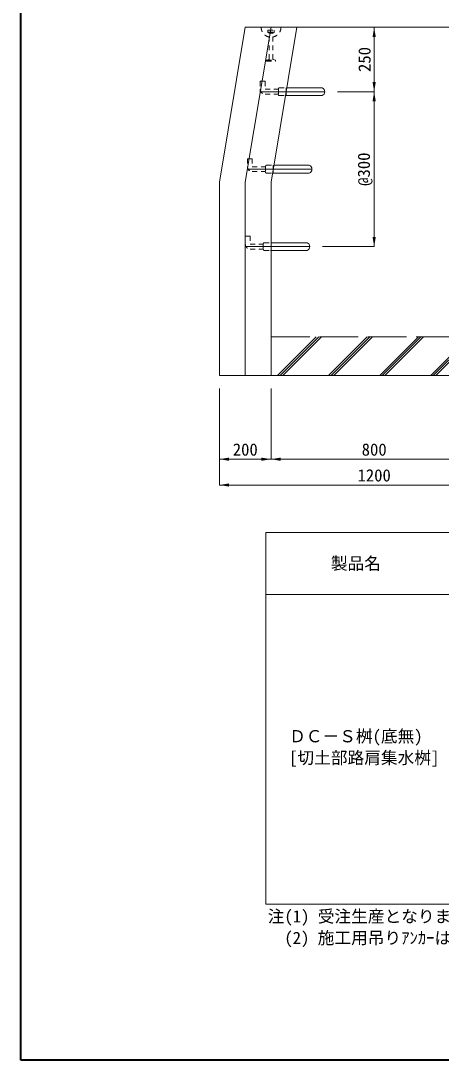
# Model space of a CAD drawing. Units: millimetres at full size, sheet at 1:25. Extents: x 174977 to 179677, y 875898 to 882773.
# Drawn here: x 174977 to 176608, y 875898 to 879925 of the extents above; entities that cross this region are included whole.
import ezdxf
from ezdxf.enums import TextEntityAlignment as Align

# ---------------------------------------------------------------- set-up
doc = ezdxf.new("R2010")
doc.units = ezdxf.units.MM
doc.header["$LTSCALE"] = 25
doc.linetypes.add('DASHED', pattern=[7.5, 6, -1.5])
doc.linetypes.add('USER1', pattern=[1.35, 0.75, -0.6])
for name, color, linetype, lineweight in [('0_2', 7, 'Continuous', 13), ('図枠', 7, 'Continuous', 5), ('寸法線', 7, 'Continuous', 9), ('補助線', 8, 'Continuous', 13), ('足掛金物', 7, 'USER1', 9), ('集水桝', 1, 'Continuous', 13), ('ｲﾝｻｰﾄ', 3, 'USER1', 9), ('ﾊｯﾁﾝｸﾞ', 7, 'Continuous', 5)]:
    doc.layers.add(name, color=color, linetype=linetype, lineweight=lineweight)
doc.styles.add('ＭＳ ゴシック', font='')
doc.styles.get('ＭＳ ゴシック').set_extended_font_data('MS Gothic')

# ---------------------------------------------------------------- blocks, each defined once
blk = doc.blocks.new('filled_arrow')
at = {"color": 0, "linetype": 'Continuous', "lineweight": -2}
blk.add_solid([(7.5, 1.25), (0, 0), (7.5, -1.25)], dxfattribs=at)

msp = doc.modelspace()

# ---------------------------------------------------------------- hatches: boundary and pattern name
at = {"layer": 'ﾊｯﾁﾝｸﾞ'}
h = msp.add_hatch(dxfattribs=at)
h.set_pattern_fill('USER', color=256, style=0, pattern_type=2)
h.set_pattern_definition([(45, (168563.08, 867576.53), (-98.995, 98.995), []), (45, (168573.23, 867576.53), (-98.995, 98.995), []), (45, (168583.38, 867576.53), (-98.995, 98.995), [])])
h.paths.add_polyline_path([(176747.52, 878550.12), (176747.52, 878700.12), (175947.52, 878700.12), (175947.52, 878550.12)])

# ---------------------------------------------------------------- linework, layer by layer
at = {"layer": '0_2'}
for p, q in [((175926.63, 877942.64), (179076.63, 877942.64)), ((175926.63, 877942.64), (175926.63, 876502.64)), ((175926.63, 877702.64), (179076.63, 877702.64)), ((175926.63, 876502.64), (179076.63, 876502.64))]:
    msp.add_line(p, q, dxfattribs=at)
at = {"layer": '図枠', "lineweight": 40}
for p, q in [((174976.63, 875897.51), (174976.63, 882772.51)), ((179676.63, 875897.51), (174976.63, 875897.51))]:
    msp.add_line(p, q, dxfattribs=at)
at = {"layer": '寸法線'}
for p, q in [((176097.52, 879900.12), (176347.52, 879900.12)), ((176347.52, 879900.12), (176347.52, 879650.12)), ((176205.85, 879650.12), (176347.52, 879650.12)), ((176205.85, 879650.12), (176347.52, 879650.12)), ((176347.52, 879650.12), (176347.52, 879050.12)), ((176147.52, 879050.12), (176347.52, 879050.12)), ((175747.52, 878500.12), (175747.52, 878226.29)), ((175747.52, 878500.12), (175747.52, 878126.29)), ((175947.52, 878500.12), (175947.52, 878226.29)), ((175947.52, 878500.12), (175947.52, 878226.29)), ((175747.52, 878226.29), (175947.52, 878226.29)), ((175947.52, 878226.29), (176747.52, 878226.29)), ((175747.52, 878126.29), (176947.52, 878126.29))]:
    msp.add_line(p, q, dxfattribs=at)
at = {"layer": '補助線'}
for p, q in [((175847.52, 879300.12), (175947.52, 879900.12)), ((175905.85, 879659.62), (175905.85, 879650.12)), ((175905.85, 879650.12), (176155.85, 879650.12)), ((176005.85, 879665.12), (176005.85, 879635.12)), ((175855.85, 879359.62), (175855.85, 879350.12)), ((175855.85, 879350.12), (176105.85, 879350.12)), ((175955.85, 879365.12), (175955.85, 879335.12)), ((175847.52, 878550.12), (175847.52, 879300.12)), ((175847.52, 879059.62), (175847.52, 879050.12)), ((175847.52, 879050.12), (176097.52, 879050.12)), ((175947.52, 879065.12), (175947.52, 879035.12))]:
    msp.add_line(p, q, dxfattribs=at)
at = {"layer": '足掛金物'}
for p, q in [((175905.85, 879690.62), (175924.85, 879690.62)), ((175905.85, 879690.62), (175905.85, 879659.62)), ((175924.85, 879690.62), (175924.85, 879659.62)), ((175924.85, 879659.62), (175975.85, 879659.62)), ((175924.85, 879640.62), (175975.85, 879640.62)), ((175975.85, 879661.12), (175975.85, 879639.12)), ((175979.85, 879665.12), (176008.35, 879665.12)), ((175979.85, 879635.12), (176003.35, 879635.12)), ((175855.85, 879390.62), (175874.85, 879390.62)), ((175855.85, 879390.62), (175855.85, 879359.62)), ((175874.85, 879390.62), (175874.85, 879359.62)), ((175874.85, 879359.62), (175925.85, 879359.62)), ((175925.85, 879361.12), (175925.85, 879339.12)), ((175929.85, 879365.12), (175958.35, 879365.12)), ((175874.85, 879340.62), (175925.85, 879340.62)), ((175929.85, 879335.12), (175953.35, 879335.12)), ((175847.52, 879090.62), (175866.52, 879090.62)), ((175847.52, 879090.62), (175847.52, 879059.62)), ((175866.52, 879090.62), (175866.52, 879059.62)), ((175866.52, 879059.62), (175917.52, 879059.62)), ((175866.52, 879040.62), (175917.52, 879040.62)), ((175917.52, 879061.12), (175917.52, 879039.12)), ((175921.52, 879065.12), (175950.02, 879065.12)), ((175921.52, 879035.12), (175945.02, 879035.12))]:
    msp.add_line(p, q, dxfattribs=at)
at = {"layer": '足掛金物', "linetype": 'Continuous'}
for p, q in [((176003.35, 879635.12), (176145.85, 879635.12)), ((176008.35, 879665.12), (176145.85, 879665.12)), ((175958.35, 879365.12), (176095.85, 879365.12)), ((175953.35, 879335.12), (176095.85, 879335.12)), ((175945.02, 879035.12), (176087.52, 879035.12)), ((175950.02, 879065.12), (176087.52, 879065.12))]:
    msp.add_line(p, q, dxfattribs=at)
at = {"layer": '足掛金物'}
for centre, radius, start, end in [((175924.85, 879659.62), 19, 180, 270), ((175979.85, 879661.12), 4, 90, 180), ((175979.85, 879639.12), 4, 180, 270), ((175874.85, 879359.62), 19, 180, 270), ((175929.85, 879361.12), 4, 90, 180), ((175929.85, 879339.12), 4, 180, 270), ((175866.52, 879059.62), 19, 180, 270), ((175921.52, 879061.12), 4, 90, 180), ((175921.52, 879039.12), 4, 180, 270)]:
    msp.add_arc(centre, radius, start, end, dxfattribs=at)
at = {"layer": '足掛金物', "linetype": 'Continuous'}
for centre in [(176139.6, 879650.12), (176089.6, 879350.12), (176081.27, 879050.12)]:
    msp.add_arc(centre, 16.25, 292.61986, 67.38014, dxfattribs=at)
at = {"layer": '集水桝'}
for p, q in [((175747.52, 879300.12), (175847.52, 879900.12)), ((175847.52, 879900.12), (176847.52, 879900.12)), ((176047.52, 879900.12), (175947.52, 879300.12)), ((175747.52, 878550.12), (175747.52, 879300.12)), ((175947.52, 878550.12), (175947.52, 879300.12)), ((175747.52, 878550.12), (176947.52, 878550.12))]:
    msp.add_line(p, q, dxfattribs=at)
at = {"layer": '集水桝', "linetype": 'DASHED'}
msp.add_line((175947.52, 878700.12), (176747.52, 878700.12), dxfattribs=at)
at = {"layer": 'ｲﾝｻｰﾄ'}
for p, q in [((175909.02, 879900.12), (175986.02, 879900.12)), ((175935.02, 879888.62), (175935.02, 879880.62)), ((175935.02, 879888.62), (175960.02, 879888.62)), ((175935.02, 879880.62), (175940.52, 879877.62)), ((175935.02, 879880.62), (175960.02, 879880.62)), ((175940.52, 879877.62), (175954.52, 879877.62)), ((175940.52, 879777.13), (175940.52, 879877.62)), ((175954.52, 879877.62), (175960.02, 879880.62)), ((175954.52, 879777.13), (175954.52, 879877.62)), ((175960.02, 879888.62), (175960.02, 879880.62)), ((175939.07, 879775.21), (175930.02, 879772.62)), ((175930.02, 879772.62), (175965.02, 879772.62)), ((175930.02, 879772.62), (175930.02, 879768.62)), ((175930.02, 879768.62), (175965.02, 879768.62)), ((175955.97, 879775.21), (175965.02, 879772.62)), ((175965.02, 879772.62), (175965.02, 879768.62))]:
    msp.add_line(p, q, dxfattribs=at)
for centre, radius, start, end in [((175947.52, 879900.12), 38.5, 180, 0), ((175938.52, 879777.13), 2, 285.94539, 0), ((175956.52, 879777.13), 2, 180, 254.0546)]:
    msp.add_arc(centre, radius, start, end, dxfattribs=at)

# ---------------------------------------------------------------- block references
at = {"layer": '寸法線', "xscale": 5, "yscale": 5}
for p, rotation in [((176347.52, 879900.12), 270), ((176347.52, 879650.12), 90), ((176347.52, 879650.12), 270), ((176347.52, 879050.12), 90), ((175947.52, 878226.29), 180)]:
    msp.add_blockref('filled_arrow', p, dxfattribs=dict(at, rotation=rotation))
for p in [(175747.52, 878226.29), (175947.52, 878226.29), (175747.52, 878126.29)]:
    msp.add_blockref('filled_arrow', p, dxfattribs=at)

# ---------------------------------------------------------------- texts
at = {"layer": '0_2', "style": 'ＭＳ ゴシック'}
msp.add_text('製品名', height=47.47, dxfattribs=at).set_placement((176276.63, 877822.64), align=Align.MIDDLE_CENTER)
for s, p in [('\u3000ＤＣ－Ｓ桝(底無)\u3000', (175952.88, 877176.68)), ('\u3000[切土部路肩集水桝]', (175952.88, 877093.35)), ('注(1) 受注生産となりますので、あらかじめ担当営業にお問い合わせください。', (175934.63, 876478.71)), ('  (2) 施工用吊りｱﾝｶｰは天端の四隅に４個設けてあります。', (175934.63, 876395.37))]:
    msp.add_text(s, height=47.47, dxfattribs=at).set_placement(p, align=Align.TOP_LEFT)
at = {"layer": '寸法線', "style": 'ＭＳ ゴシック'}
for s, p in [('250', (176310.02, 879775.12)), ('@300', (176307.35, 879350.12))]:
    msp.add_text(s, height=47.47, rotation=90, dxfattribs=at).set_placement(p, align=Align.MIDDLE_CENTER)
for s, p in [('200', (175847.52, 878263.79)), ('800', (176347.52, 878263.79)), ('1200', (176347.52, 878163.79))]:
    msp.add_text(s, height=47.47, dxfattribs=at).set_placement(p, align=Align.MIDDLE_CENTER)

doc.saveas('drawing.dxf')
